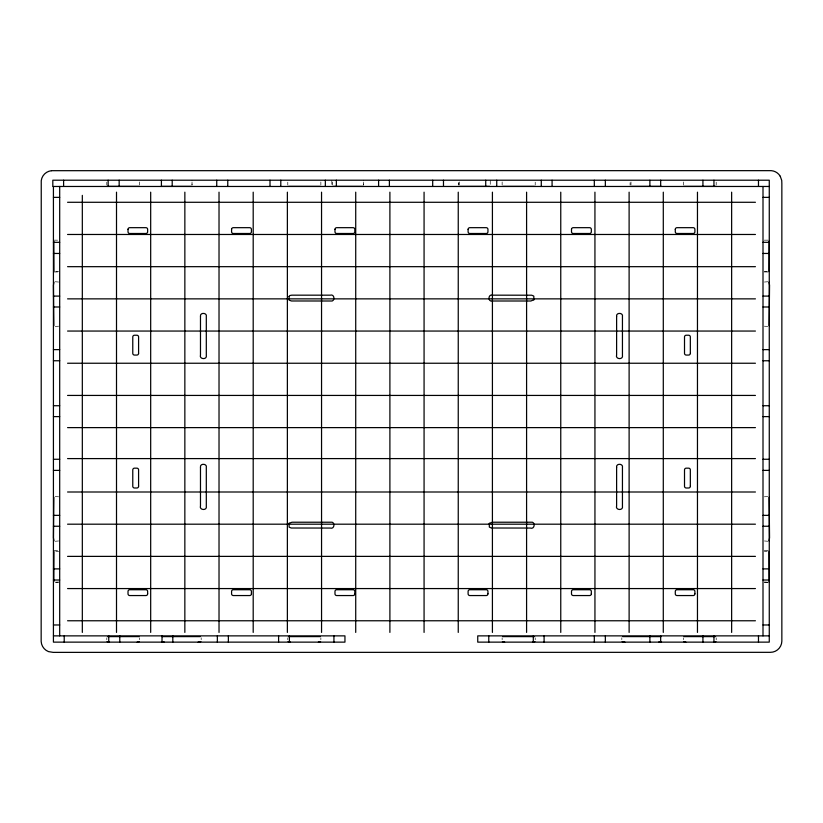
<?xml version="1.0" encoding="UTF-8"?>
<svg xmlns="http://www.w3.org/2000/svg" width="823" height="823" viewBox="0 0 823 823"><rect width="100%" height="100%" fill="white"/><g stroke="black" fill="none" stroke-linecap="round" stroke-linejoin="round"><path stroke-width="0.62" stroke-dasharray="4.12 3.09" d="M106.805 185.113L106.805 182.171M139.653 185.175L139.653 181.965M192.016 182.222L192.016 185.175L191.996 180.206M287.793 185.113L287.793 182.171M320.857 185.175L320.857 181.965M332.687 185.113L332.687 182.171M363.622 182.222L363.622 185.175L363.632 180.206M502.143 639.687L502.143 637.825M535.207 639.769L535.207 637.887M621.818 639.687L621.818 637.825M683.347 639.687L683.347 637.825M716.195 639.769L716.195 637.887M58.598 540.968L55.254 541.246M764.402 282.032L767.746 281.754M58.639 326.196L55.254 326.464M764.361 496.804L767.746 496.536M58.659 581.984L55.285 582.18M58.639 271.569L55.82 271.744M764.361 551.431L767.18 551.256M55.254 281.754L58.598 282.032M767.746 541.246L764.402 540.968M53.423 240.162L58.433 240.162M764.258 240.162L769.268 240.162M767.18 271.744L764.361 271.569M53.423 271.971L58.433 271.971M764.258 271.971L769.268 271.971M53.423 550.597L58.433 550.597M764.258 550.597L769.268 550.597M55.82 551.256L58.639 551.431M767.715 582.18L764.341 581.984M55.933 582.406L58.433 582.406M764.258 582.406L769.268 582.406M767.746 326.464L764.361 326.196M55.254 496.536L58.639 496.804M716.195 182.171L716.195 185.113M683.347 181.965L683.347 185.175M630.984 181.965L630.984 185.175M630.089 182.706L630.089 185.216M535.207 182.171L535.207 185.113M502.143 181.965L502.143 185.175M490.261 180.206L490.261 185.216M459.378 181.965L459.378 185.175M331.823 180.206L331.823 185.216M320.857 637.825L320.857 639.687M287.793 637.887L287.793 639.769M201.182 637.825L201.182 639.687M139.653 637.825L139.653 639.687M106.805 637.887L106.805 639.769M458.452 185.216L458.452 182.706L458.401 185.216"/><path stroke-width="1.23" d="M53.865 497.287L53.454 537.851L53.989 540.865M769.135 325.713L769.546 285.149L769.011 282.135M53.834 241.304L53.968 271.456M769.166 581.696L769.032 551.544M53.989 282.135L53.454 285.149L53.865 325.713M769.011 540.865L769.546 537.851L769.135 497.287M53.968 551.544L53.834 581.696M769.032 271.456L769.166 241.304M139.375 641.59L137.153 642.135M320.579 641.59L318.357 642.135M534.899 641.611L532.543 642.135M715.887 641.611L713.531 642.135M200.843 641.59L198.127 642.135M661.517 641.611L658.647 642.135M489.685 186.379L460.036 186.399M661.291 186.379L631.642 186.399M191.358 186.399L161.709 186.379M362.964 186.399L333.315 186.379M534.549 186.379L502.832 186.399M715.537 186.379L684.036 186.399M107.463 636.621L138.964 636.601M288.451 636.621L320.168 636.601M138.964 186.399L107.463 186.379M320.168 186.399L288.451 186.379M502.832 636.601L534.549 636.621M684.036 636.601L715.537 636.621M161.915 636.621L200.339 636.601M622.661 636.601L661.085 636.621M51.479 170.69L771.233 170.659A11.429 11.429 0 0 1 780.204 176.204M769.268 186.471L52.816 186.471L52.816 180.206L769.268 180.206L769.268 642.135L477.741 642.135L477.741 635.87L769.268 635.87M53.423 197.366L59.688 197.366M763.003 197.366L769.268 197.366M67.568 202.283L755.432 202.283M67.568 234.473L755.432 234.473M53.423 242.322L59.688 242.322M763.003 242.322L769.268 242.322M53.423 253.453L59.688 253.453M763.003 253.453L769.268 253.453M67.568 266.673L755.432 266.673M53.423 296.095L59.688 296.095M763.003 296.095L769.268 296.095M67.568 298.862L755.432 298.862M53.423 306.989L59.688 306.989M763.003 306.989L769.268 306.989M67.568 331.052L755.432 331.052M53.423 349.631L59.688 349.631M763.003 349.631L769.268 349.631M53.423 360.762L59.688 360.762M763.003 360.762L769.268 360.762M67.568 363.241L755.432 363.241M67.568 395.431L755.432 395.431M53.423 405.729L59.688 405.729M763.003 405.729L769.268 405.729M53.423 416.613L59.688 416.613M763.003 416.613L769.268 416.613M67.568 427.621L755.432 427.621M67.568 458.596L755.432 458.596M53.423 459.265L59.688 459.265M763.003 459.265L769.268 459.265M53.423 470.386L59.688 470.386M763.003 470.386L769.268 470.386M67.568 492L755.432 492M53.423 515.352L59.688 515.352M763.003 515.352L769.268 515.352M67.568 524.189L755.432 524.189M53.423 526.247L59.688 526.247M763.003 526.247L769.268 526.247M67.568 556.379L755.432 556.379M53.423 568.888L59.688 568.888M763.003 568.888L769.268 568.888M53.423 580.02L59.688 580.02M763.003 580.02L769.268 580.02M67.568 588.568L755.432 588.568M67.568 620.768L755.432 620.768M53.423 624.976L59.688 624.976M763.003 624.976L769.268 624.976M53.423 635.87L344.95 635.87L344.95 642.135L53.423 642.135L53.423 186.471M164.353 642.135L161.483 641.611M290.457 642.135L288.101 641.611M107.113 641.611L109.469 642.135M624.873 642.135L622.157 641.59M685.847 642.135L683.625 641.59M504.643 642.135L502.421 641.59M780.235 176.245L781.727 180.391L781.85 183.395L781.85 641.168A11.429 11.429 0 0 1 770.4 652.33L53.145 652.372L48.485 651.6A11.522 11.522 0 0 1 41.16 641.426L41.243 180.679A11.44 11.44 0 0 1 51.448 170.721M763.003 186.471L763.003 635.87M758.477 180.206L758.477 186.471M758.477 635.87L758.477 642.135M731.637 192.171L731.637 632.414M713.942 180.206L713.942 186.471M713.942 635.87L713.942 642.135M702.924 180.206L702.924 186.471M702.924 635.87L702.924 642.135M697.462 192.171L697.462 632.414M663.297 192.171L663.287 632.414M660.674 180.206L660.674 186.471M660.674 635.87L660.674 642.135M649.882 180.206L649.882 186.471M649.882 635.87L649.882 642.135M629.111 192.171L629.122 632.414M605.347 180.206L605.347 186.471M605.347 635.87L605.347 642.135M594.936 192.171L594.947 632.414M594.319 180.206L594.319 186.471M594.319 635.87L594.319 642.135M560.761 192.171L560.761 632.414M552.079 180.206L552.079 186.471M544.096 635.87L544.096 642.135M541.287 180.206L541.287 186.471M533.304 635.87L533.304 642.135M526.597 192.171L526.586 632.414M496.742 180.206L496.742 186.471M492.421 192.171L492.411 632.414M488.769 635.87L488.769 642.135M485.724 180.206L485.724 186.471M458.246 632.414L458.246 192.171M443.484 180.206L443.484 186.471M432.692 180.206L432.692 186.471M424.071 192.171L424.071 632.414M389.896 192.171L389.896 632.414M389.392 180.206L389.392 186.471M378.601 180.206L378.601 186.471M355.721 192.171L355.721 632.414M336.36 180.206L336.36 186.471M333.932 635.87L333.932 642.135M325.342 180.206L325.342 186.471M321.546 192.171L321.556 632.414M289.387 635.87L289.387 642.135M287.371 192.171L287.371 632.414M280.797 180.206L280.797 186.471M278.596 635.87L278.596 642.135M270.006 180.206L270.006 186.471M253.196 192.171L253.196 632.414M228.372 635.87L228.372 642.135M227.765 180.206L227.765 186.471M219.021 192.171L219.021 632.414M217.354 635.87L217.354 642.135M216.737 180.206L216.737 186.471M184.856 192.171L184.846 632.414M172.809 635.87L172.809 642.135M172.202 180.206L172.202 186.471M162.018 635.87L162.018 642.135M161.411 180.206L161.411 186.471M150.681 192.171L150.681 632.414M119.777 635.87L119.777 642.135M119.16 180.206L119.16 186.471M116.506 192.171L116.506 632.414M108.749 635.87L108.749 642.135M108.142 180.206L108.142 186.471M82.321 195.37L82.331 632.414M64.215 635.87L64.215 642.135M63.608 180.206L63.608 186.471M59.688 186.471L59.688 635.87M289.068 296.475L289.151 300.158L291.455 300.981L330.63 301.002C335.311 302.144 334.848 293.574 330.218 295.169L291.805 295.169L289.819 295.529L289.068 296.475M489.304 523.387L489.325 527.111L491.413 528.006L530.238 528.057C534.971 529.878 535.68 521.134 530.876 522.224L492.288 522.224L489.304 523.387M147.636 593.764L147.636 593.887A1.708 1.708 0 0 1 145.928 595.554L129.736 595.554A1.708 1.708 0 0 1 128.018 593.928L128.018 591.449A1.708 1.708 0 0 1 129.55 589.731L146.052 589.731A1.708 1.708 0 0 1 147.636 591.439L147.636 593.764M200.483 316.485L200.483 354.898C198.888 359.528 207.458 359.99 206.306 355.31L206.306 316.721C207.519 312.452 199.547 312.205 200.483 316.485M200.483 467.371L200.483 505.785C198.888 510.414 207.458 510.877 206.306 506.196L206.306 467.608C207.519 463.349 199.547 463.102 200.483 467.371M251.427 593.753L251.427 593.877A1.718 1.718 0 0 1 249.708 595.554L233.31 595.554A1.718 1.718 0 0 1 231.582 593.918L231.582 591.459A1.718 1.718 0 0 1 233.125 589.731L249.842 589.731A1.718 1.718 0 0 1 251.427 591.449L251.427 593.753M354.826 593.753L354.816 593.877A1.718 1.718 0 0 1 353.108 595.554L336.71 595.554A1.718 1.718 0 0 1 334.982 593.918L334.982 591.459A1.718 1.718 0 0 1 336.525 589.731L353.232 589.731A1.718 1.718 0 0 1 354.816 591.449L354.826 593.753M468.102 229.35L468.102 231.777A1.718 1.718 0 0 0 469.686 233.495L486.403 233.495A1.718 1.718 0 0 0 487.946 231.777L487.946 229.308A1.718 1.718 0 0 0 486.218 227.673L469.82 227.673A1.718 1.718 0 0 0 468.102 229.35M571.501 229.35L571.501 231.777A1.718 1.718 0 0 0 573.086 233.495L589.793 233.495A1.718 1.718 0 0 0 591.336 231.777L591.336 229.308A1.718 1.718 0 0 0 589.607 227.673L573.22 227.673A1.718 1.718 0 0 0 571.501 229.35M616.622 316.485L616.612 354.898C615.018 359.528 623.597 359.99 622.445 355.31L622.445 316.721C623.659 312.452 615.686 312.205 616.622 316.485M616.622 467.371L616.612 505.785C615.018 510.414 623.597 510.877 622.445 506.196L622.445 467.608C623.659 463.349 615.686 463.102 616.622 467.371M675.292 229.339L675.292 231.788A1.708 1.708 0 0 0 676.866 233.495L693.367 233.495A1.708 1.708 0 0 0 694.9 231.777L694.9 229.298A1.708 1.708 0 0 0 693.182 227.673L677 227.673A1.708 1.708 0 0 0 675.292 229.339M289.068 523.284L289.11 527.142L291.229 528.016L330.218 528.057C334.848 529.652 335.311 521.082 330.63 522.224L292.042 522.224L289.068 523.284M533.849 299.798L530.876 301.002L492.288 301.002C487.607 302.144 488.07 293.574 492.699 295.169L531.689 295.21L533.818 296.085L533.849 299.798M138.593 486.012L138.593 486.414A1.718 1.718 0 0 1 136.875 487.998L134.437 487.998A1.718 1.718 0 0 1 132.77 486.29L132.77 469.892A1.718 1.718 0 0 1 134.396 468.164L136.865 468.164A1.718 1.718 0 0 1 138.583 469.707L138.593 486.012M690.343 486.012L690.332 486.414A1.718 1.718 0 0 1 688.614 487.998L686.187 487.998A1.718 1.718 0 0 1 684.51 486.29L684.51 469.892A1.718 1.718 0 0 1 686.145 468.164L688.604 468.164A1.718 1.718 0 0 1 690.332 469.707L690.343 486.012M128.018 229.298L128.018 231.777A1.708 1.708 0 0 0 129.55 233.495L146.052 233.495A1.708 1.708 0 0 0 147.636 231.788L147.636 229.339A1.708 1.708 0 0 0 145.928 227.673L129.736 227.673A1.708 1.708 0 0 0 128.018 229.298M231.582 229.308L231.582 231.777A1.718 1.718 0 0 0 233.125 233.495L249.842 233.495A1.718 1.718 0 0 0 251.427 231.777L251.427 229.473A1.718 1.718 0 0 0 249.708 227.673L233.31 227.673A1.718 1.718 0 0 0 231.582 229.308M334.982 229.308L334.982 231.777A1.718 1.718 0 0 0 336.525 233.495L353.232 233.495A1.718 1.718 0 0 0 354.816 231.777L354.826 229.473A1.718 1.718 0 0 0 353.108 227.673L336.71 227.673A1.718 1.718 0 0 0 334.982 229.308M487.946 593.774L487.946 593.918A1.718 1.718 0 0 1 486.218 595.554L469.82 595.554A1.718 1.718 0 0 1 468.102 593.877L468.102 591.449A1.718 1.718 0 0 1 469.686 589.731L486.403 589.731A1.718 1.718 0 0 1 487.946 591.459L487.946 593.774M591.336 593.774L591.336 593.918A1.718 1.718 0 0 1 589.607 595.554L573.22 595.554A1.718 1.718 0 0 1 571.501 593.877L571.501 591.449A1.718 1.718 0 0 1 573.086 589.731L589.793 589.731A1.718 1.718 0 0 1 591.336 591.459L591.336 593.774M694.91 593.784L694.9 593.928A1.708 1.708 0 0 1 693.182 595.554L677 595.554A1.708 1.708 0 0 1 675.292 593.887L675.292 591.439A1.708 1.708 0 0 1 676.866 589.731L693.367 589.731A1.708 1.708 0 0 1 694.9 591.449L694.91 593.784M138.593 353.17L138.583 353.52A1.718 1.718 0 0 1 136.865 355.063L134.396 355.063A1.718 1.718 0 0 1 132.77 353.334L132.77 336.946A1.718 1.718 0 0 1 134.437 335.228L136.875 335.228A1.718 1.718 0 0 1 138.593 336.813L138.593 353.17M690.343 353.17L690.332 353.52A1.718 1.718 0 0 1 688.604 355.063L686.145 355.063A1.718 1.718 0 0 1 684.51 353.334L684.51 336.946A1.718 1.718 0 0 1 686.187 335.228L688.614 335.228A1.718 1.718 0 0 1 690.332 336.813L690.343 353.17"/></g></svg>
